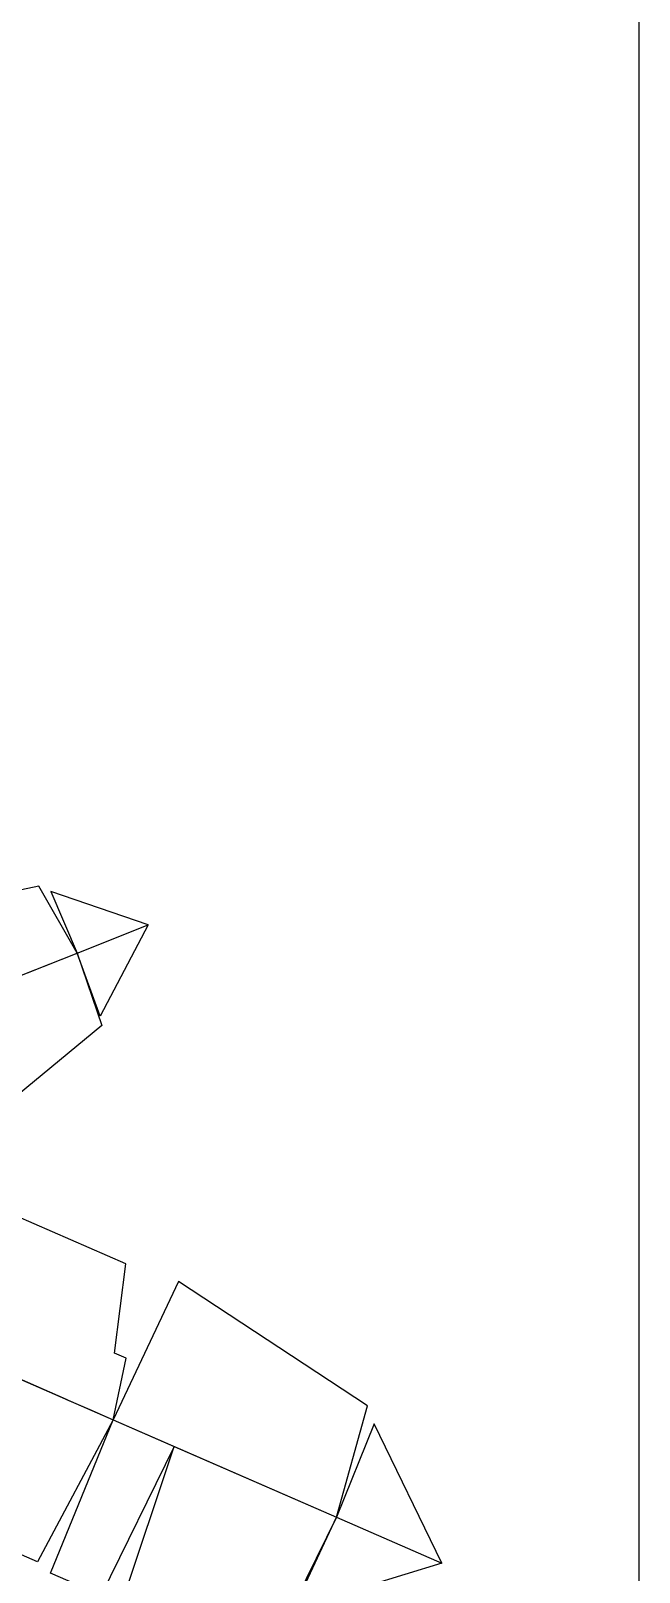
# Model space of a CAD drawing. Header units: inches. Extents: x 105.6 to 147.4, y 36.9 to 62.2.
# Drawn here: x 124.3378 to 124.5287, y 44.6899 to 45.1735 of the extents above; entities that cross this region are included whole.
import ezdxf

# ---------------------------------------------------------------- set-up
doc = ezdxf.new("R2010")
doc.units = ezdxf.units.IN
doc.header["$MEASUREMENT"] = 0
doc.layers.add('detalle ventanas', color=2, linetype='Continuous')
doc.layers.add('TREE', color=72, linetype='Continuous')

# ---------------------------------------------------------------- blocks, each defined once
blk = doc.blocks.new('plantita')
at = {"layer": 'TREE'}
for points in [[(73.15296, 68.07042, -0.20585), (73.08999, 68.11391, -0.18541), (73.14176, 68.20328, -0.18541), (73.20777, 68.16504, -0.20585)], [(73.15296, 68.07042, -0.20585), (73.08999, 68.11391, -0.18541), (73.14176, 68.20328, -0.18541), (73.20777, 68.16504, -0.20585)], [(73.3754, 68.06239, -0.03888), (73.40914, 68.07675, -0.03961), (73.40246, 68.14814, -0.00002), (73.35535, 68.1369, 0.00567)], [(73.3754, 68.06239, -0.03888), (73.40914, 68.07675, -0.03961), (73.40246, 68.14814, -0.00002), (73.35535, 68.1369, 0.00567)], [(73.3754, 68.06239, -0.03888), (73.33992, 68.05449, -0.04163), (73.31139, 68.09839, -0.01451), (73.36082, 68.11658, -0.00648)], [(73.3754, 68.06239, -0.03888), (73.33992, 68.05449, -0.04163), (73.31139, 68.09839, -0.01451), (73.36082, 68.11658, -0.00648)], [(73.13713, 68.04311, -0.22408), (73.07078, 68.08552, -0.23004), (73.08397, 68.10828, -0.21485), (73.15296, 68.07042, -0.20585)], [(73.13713, 68.04311, -0.22408), (73.07078, 68.08552, -0.23004), (73.08397, 68.10828, -0.21485), (73.15296, 68.07042, -0.20585)], [(73.09494, 67.97027, -0.27268), (73.049, 67.99963, -0.2768), (73.06551, 68.07641, -0.23611), (73.13713, 68.04311, -0.22408)], [(73.09494, 67.97027, -0.27268), (73.049, 67.99963, -0.2768), (73.06551, 68.07641, -0.23611), (73.13713, 68.04311, -0.22408)], [(73.09494, 67.97027, -0.27268), (73.1459, 67.94958, -0.27376), (73.21475, 68.03222, -0.21439), (73.15296, 68.07042, -0.20585)], [(73.09494, 67.97027, -0.27268), (73.1459, 67.94958, -0.27376), (73.21475, 68.03222, -0.21439), (73.15296, 68.07042, -0.20585)], [(73.38487, 68.02719, -0.10201), (73.406, 68.07148, -0.04871), (73.3754, 68.06239, -0.03888), (73.38487, 68.02719, -0.10201)], [(73.38487, 68.02719, -0.10201), (73.406, 68.07148, -0.04871), (73.3754, 68.06239, -0.03888), (73.38487, 68.02719, -0.10201)], [(73.38487, 68.02719, -0.10201), (73.34437, 68.05489, -0.04871), (73.3754, 68.06239, -0.03888), (73.38487, 68.02719, -0.10201)], [(73.38487, 68.02719, -0.10201), (73.34437, 68.05489, -0.04871), (73.3754, 68.06239, -0.03888), (73.38487, 68.02719, -0.10201)], [(73.06754, 67.92296, -0.36737), (73.05414, 67.99532, -0.28742), (73.09494, 67.97027, -0.27268), (73.06754, 67.92296, -0.36737)], [(73.06754, 67.92296, -0.36737), (73.05414, 67.99532, -0.28742), (73.09494, 67.97027, -0.27268), (73.06754, 67.92296, -0.36737)], [(73.06754, 67.92296, -0.36737), (73.13698, 67.94734, -0.28742), (73.09494, 67.97027, -0.27268), (73.06754, 67.92296, -0.36737)], [(73.06754, 67.92296, -0.36737), (73.13698, 67.94734, -0.28742), (73.09494, 67.97027, -0.27268), (73.06754, 67.92296, -0.36737)]]:
    blk.add_3dface(points, dxfattribs=at)
for points, invisible_edges in [([(73.16514, 68.09145, -0.20585), (73.20777, 68.16504, -0.20585), (73.24839, 68.14151, -0.19327)], 10), ([(73.16514, 68.09145, -0.20585), (73.20777, 68.16504, -0.20585), (73.24839, 68.14151, -0.19327)], 10), ([(73.16514, 68.09145, -0.20585), (73.22607, 68.05615, -0.18698), (73.26565, 68.12449, -0.18698), (73.24839, 68.14151, -0.19327)], 9), ([(73.16514, 68.09145, -0.20585), (73.22607, 68.05615, -0.18698), (73.26565, 68.12449, -0.18698), (73.24839, 68.14151, -0.19327)], 9), ([(73.15905, 68.08094, -0.20585), (73.18443, 68.06623, -0.19799), (73.22607, 68.05615, -0.18698), (73.16514, 68.09145, -0.20585)], 5), ([(73.15905, 68.08094, -0.20585), (73.18443, 68.06623, -0.19799), (73.22607, 68.05615, -0.18698), (73.16514, 68.09145, -0.20585)], 5), ([(73.15296, 68.07042, -0.20585), (73.18139, 68.06097, -0.19799), (73.18443, 68.06623, -0.19799), (73.15905, 68.08094, -0.20585)], 4), ([(73.15296, 68.07042, -0.20585), (73.18139, 68.06097, -0.19799), (73.18443, 68.06623, -0.19799), (73.15905, 68.08094, -0.20585)], 4)]:
    blk.add_3dface(points, dxfattribs=dict(at, invisible_edges=invisible_edges))

msp = doc.modelspace()

# ---------------------------------------------------------------- linework, layer by layer
at = {"layer": 'detalle ventanas', "color": 5}
msp.add_line((124.52871, 44.33194), (124.52871, 47.83194), dxfattribs=at)

# ---------------------------------------------------------------- block references
at = {"xscale": 0.6599999999999924, "yscale": 0.6599999999999966, "zscale": 0.66, "rotation": 96.50826267560313}
msp.add_blockref('plantita', (174.4731, 1.86011, 0.01036), dxfattribs=at)

doc.saveas('drawing.dxf')
